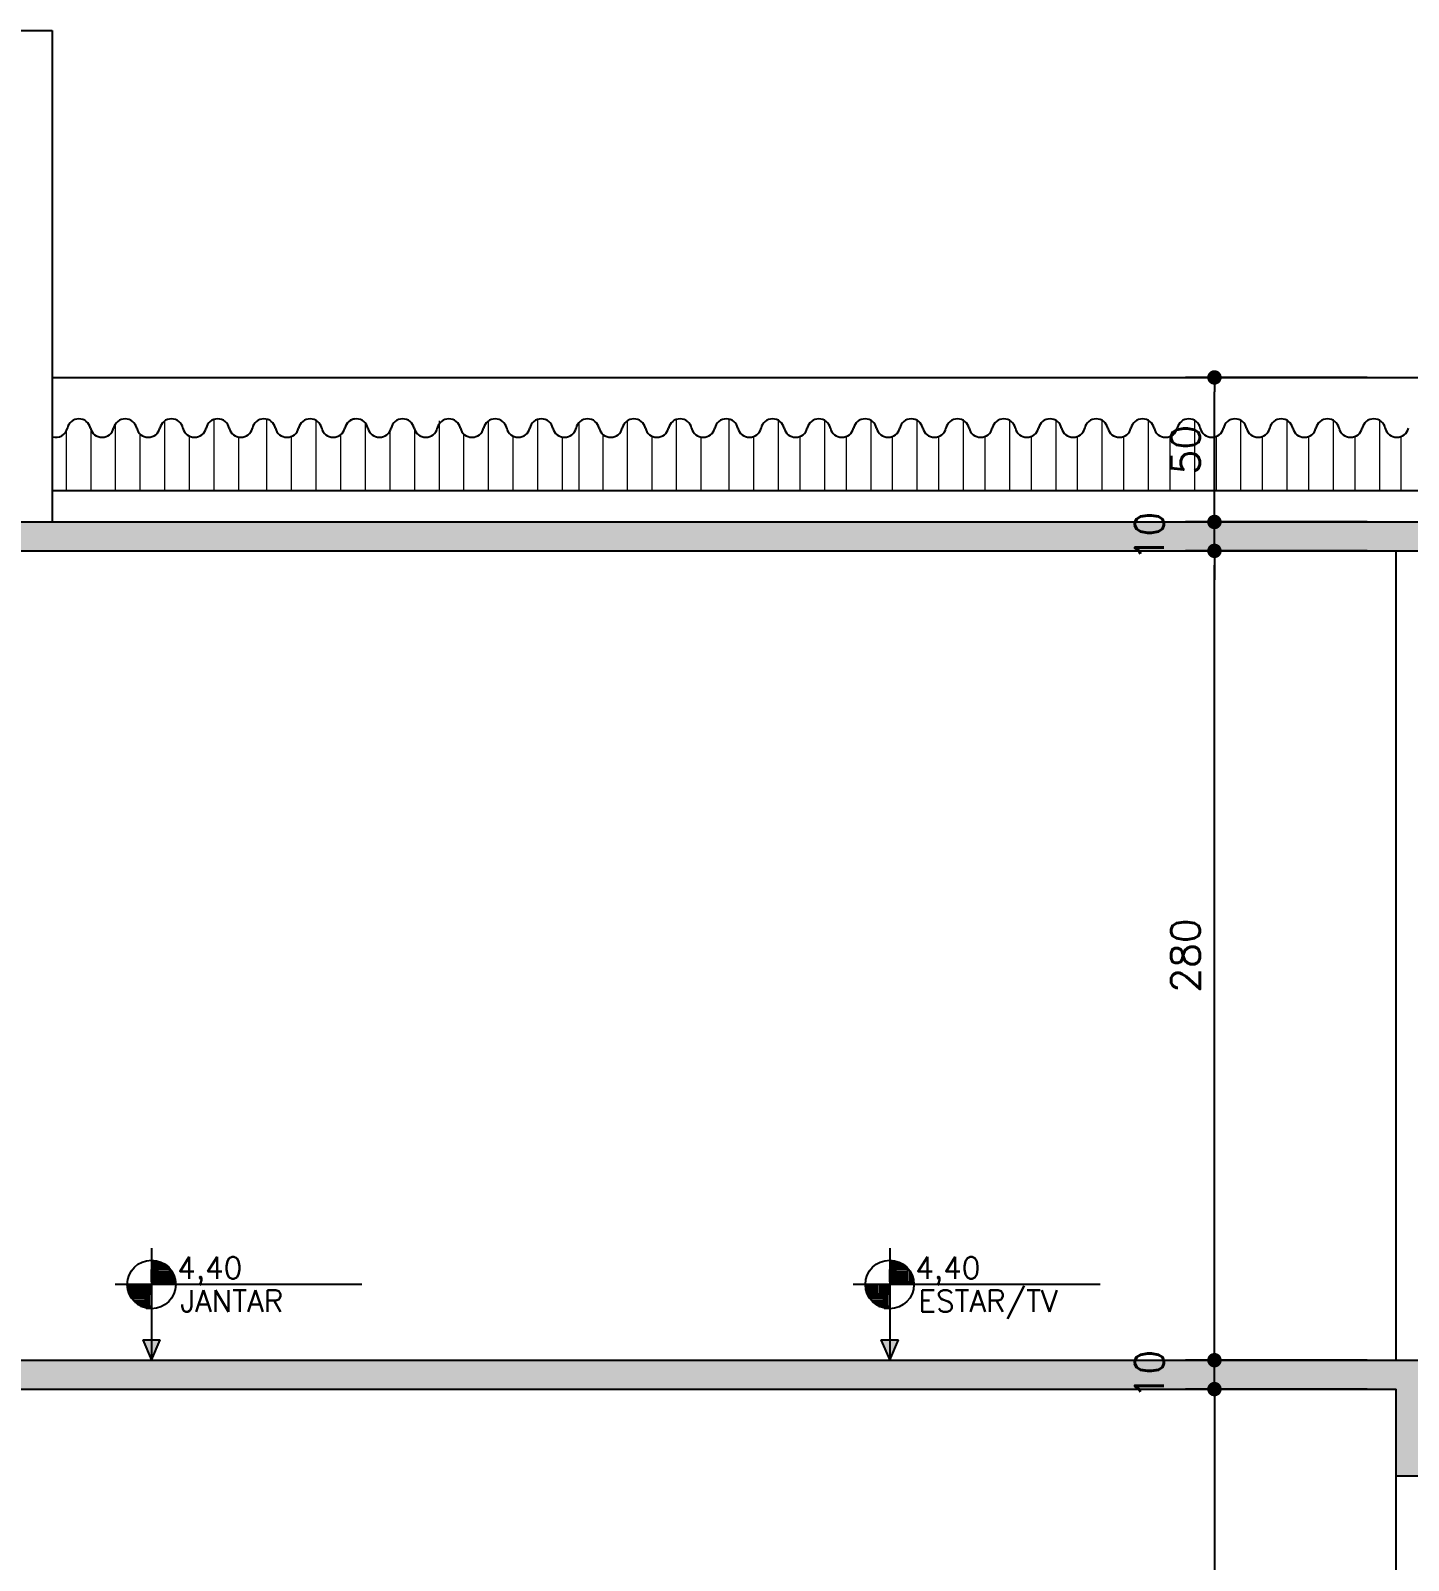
# Model space of a CAD drawing. Header units: inches. Extents: x 580771 to 672494, y 7715997 to 7829530.
# Drawn here: x 653540 to 654016, y 7718203 to 7718732 of the extents above; entities that cross this region are included whole.
import ezdxf

# ---------------------------------------------------------------- set-up
doc = ezdxf.new("R2010")
doc.units = ezdxf.units.IN
doc.header["$MEASUREMENT"] = 0
doc.header["$PDMODE"] = 2
for name, color, linetype in [('Block1', 1, 'Continuous'), ('NIVEL', 2, 'Continuous'), ('P01', 1, 'Continuous'), ('P06', 6, 'Continuous'), ('parede', 6, 'Continuous')]:
    doc.layers.add(name, color=color, linetype=linetype)
doc.layers.add('COTAS', color=7, linetype='Continuous', lineweight=0)
doc.styles.add('R80E50', font='romans.shx', dxfattribs={"height": 10})
doc.styles.add('ROMANS', font='romans', dxfattribs={"height": 0.2})
doc.dimstyles.new('ARQ50', dxfattribs={"dimscale": 50, "dimtxt": 10, "dimasz": 0.1, "dimexe": 0.2, "dimexo": 0.2, "dimgap": 0.1, "dimtad": 1, "dimdec": 0, "dimzin": 12, "dimdsep": 46, "dimtxsty": 'R80E50', "dimblk1": 'DOT', "dimblk2": 'DOT', "dimsah": 1, "dimcen": 0.4, "dimclrd": 15, "dimclre": 15, "dimclrt": 3, "dimadec": 0, "dimazin": 0, "dimtfac": 1, "dimtdec": 0, "dimtmove": 2, "dimatfit": 3, "dimldrblk": 'DOT', "dimfxl": 0.2, "dimtolj": 1, "dimtzin": 12, "dimarcsym": 0})
pattern_1 = [(50, (-17503.419, -35013.211), (14.345203652, -1.2550427), [1.5, -16.5]), (355, (-17503.419, -35013.211), (-2.775026672, 15.043842674), [1.2, -13.2]), (100.45144446, (-17502.223, -35013.316), (11.570176935, 13.78879982), [1.27480384, -14.02284224]), (46.1842, (-17503.419, -35009.211), (21.344826613, -3.310385616), [2.25, -24.75]), (96.6356355, (-17501.64, -35009.487), (18.693238913, 19.482372015), [1.91220684, -21.0342752]), (351.184164, (-17503.419, -35009.211), (18.6932389, 19.482372005), [1.8, -19.80000002]), (21, (-17501.419, -35010.211), (11.938141042, -8.052377813), [1.5, -16.5]), (326, (-17501.419, -35010.211), (4.866306638, 14.5030009), [1.2, -13.2]), (71.45144474, (-17500.424, -35010.882), (16.804447535, 6.450623056), [1.2748038, -14.02284224]), (37.5, (-17503.4187, -35013.2113), (0.2431971063, 6.6578770766), [0, -13.04, 0, -13.4, 0, -13.25]), (7.5, (-17503.419, -35013.211), (5.261390749, 7.8882342376), [0, -7.64, 0, -12.74, 0, -5.05]), (327.5, (-17507.8787, -35013.2113), (10.6764487234, -0.4510974347), [0, -5, 0, -15.6, 0, -20.7]), (317.5, (-17509.879, -35013.211), (11.663723387, 2.002099647), [0, -6.5, 0, -10.36, 0, -14.7])]

# ---------------------------------------------------------------- blocks, each defined once
blk = doc.blocks.new('*X32')
at = {"color": 0}
for p, q in [((-1683.05, 3892), (-1680, 3892)), ((-1683.05, 3891), (-1680, 3891)), ((-1683.05, 3890), (-1680, 3890)), ((-1683.05, 3889), (-1680, 3889)), ((-1683.05, 3888), (-1680, 3888)), ((-1683, 3882), (-1683, 3888)), ((-1682, 3882), (-1682, 3888)), ((-1681, 3882), (-1681, 3888)), ((-1680, 3888), (-1680, 3892.29)), ((-1680, 3882), (-1680, 3888)), ((-1680, 3888), (-1674, 3888)), ((-1680, 3887), (-1674, 3887)), ((-1679, 3888), (-1679, 3891.98)), ((-1678, 3888), (-1678, 3891.57)), ((-1677, 3888), (-1677, 3891.05)), ((-1676, 3888), (-1676, 3890.4)), ((-1675, 3888), (-1675, 3889.59)), ((-1674, 3888), (-1674, 3888.57)), ((-1674, 3882), (-1674, 3888)), ((-1674, 3888), (-1673.54, 3888)), ((-1673, 3882), (-1673, 3887.24)), ((-1695.03, 3880), (-1692, 3880)), ((-1694.93, 3879), (-1692, 3879)), ((-1692, 3876), (-1692, 3880.69)), ((-1691, 3876), (-1691, 3880.69)), ((-1690, 3876), (-1690, 3880.69)), ((-1689, 3876), (-1689, 3880.69)), ((-1688, 3876), (-1688, 3880.69)), ((-1687, 3876), (-1687, 3880.69)), ((-1686, 3876), (-1686, 3880.69)), ((-1686, 3880), (-1683.05, 3880)), ((-1686, 3879), (-1683.05, 3879)), ((-1683.05, 3882), (-1680, 3882)), ((-1683.05, 3881), (-1680, 3881)), ((-1680, 3886), (-1674, 3886)), ((-1680, 3885), (-1674, 3885)), ((-1680, 3884), (-1674, 3884)), ((-1680, 3883), (-1674, 3883)), ((-1680, 3880.69), (-1680, 3882)), ((-1680, 3882), (-1674, 3882)), ((-1679, 3880.69), (-1679, 3882)), ((-1678, 3880.69), (-1678, 3882)), ((-1677, 3880.69), (-1677, 3882)), ((-1676, 3880.69), (-1676, 3882)), ((-1675, 3880.69), (-1675, 3882)), ((-1674, 3880.69), (-1674, 3882)), ((-1674, 3882), (-1671.12, 3882)), ((-1674, 3881), (-1671.05, 3881)), ((-1672, 3882), (-1672, 3885.37)), ((-1694.74, 3878), (-1692, 3878)), ((-1694.47, 3877), (-1692, 3877)), ((-1694.1, 3876), (-1692, 3876)), ((-1694, 3875.78), (-1694, 3876)), ((-1693, 3873.98), (-1693, 3876)), ((-1692, 3872.69), (-1692, 3876)), ((-1692, 3876), (-1686, 3876)), ((-1692, 3875), (-1686, 3875)), ((-1692, 3874), (-1686, 3874)), ((-1692, 3873), (-1686, 3873)), ((-1691.33, 3872), (-1686, 3872)), ((-1686, 3878), (-1683.05, 3878)), ((-1686, 3877), (-1683.05, 3877)), ((-1686, 3870), (-1686, 3876)), ((-1686, 3876), (-1683.05, 3876)), ((-1685, 3870), (-1685, 3876)), ((-1684, 3870), (-1684, 3876)), ((-1690.13, 3871), (-1686, 3871)), ((-1688.51, 3870), (-1686, 3870)), ((-1688, 3869.76), (-1688, 3870)), ((-1687, 3869.36), (-1687, 3870)), ((-1686, 3869.06), (-1686, 3870)), ((-1686, 3870), (-1683.05, 3870)), ((-1685.77, 3869), (-1683.05, 3869))]:
    blk.add_line(p, q, dxfattribs=at)
blk = doc.blocks.new('nível corte')
at = {"layer": 'NIVEL', "color": 2, "linetype": 'Continuous'}
for p, q in [((172038.46, 10236.15), (172038.46, 10197.35)), ((172111.26, 10223.55), (172025.86, 10223.55)), ((172035.46, 10204.35), (172038.46, 10197.35)), ((172035.46, 10204.35), (172041.46, 10204.35)), ((172038.46, 10197.35), (172041.46, 10204.35))]:
    blk.add_line(p, q, dxfattribs=at)
blk.add_circle((172038.46, 10223.55), 8.4, dxfattribs=at)
blk.add_solid([(172035.46, 10204.35), (172038.46, 10197.35), (172041.46, 10204.35), (172038.46, 10197.35)], dxfattribs=at)
at = {"layer": 'NIVEL', "color": 1, "linetype": 'Continuous', "xscale": 0.7000000000116415, "yscale": 0.7000000000116415, "zscale": 0.7000000000116415}
blk.add_blockref('*X32', (173216.6, 7507.07), dxfattribs=at)
blk = doc.blocks.new('_DOT')
at = {"color": 0, "linetype": 'ByBlock'}
blk.add_line((-0.5, 0), (-1, 0), dxfattribs=at)
at = {"color": 0, "linetype": 'ByBlock', "const_width": 0.5}
blk.add_lwpolyline([(-0.25, 0, 1), (0.25, 0, 1)], format="xyb", close=True, dxfattribs=at)
blk = doc.blocks.new('*D458')
at = {"layer": 'Defpoints', "color": 0, "transparency": 16777216}
for p in [(654012.27, 7718261.97), (653949.38, 7717981.97), (654012.27, 7717981.97)]:
    blk.add_point(p, dxfattribs=at)
at = {"layer": 'parede', "color": 15, "lineweight": -2, "transparency": 16777216}
for p, q in [((654002.27, 7718261.97), (653939.38, 7718261.97)), ((653949.38, 7718256.97), (653949.38, 7717986.97)), ((654002.27, 7717981.97), (653939.38, 7717981.97))]:
    blk.add_line(p, q, dxfattribs=at)
at = {"layer": 'parede', "color": 15, "lineweight": -2, "transparency": 16777216, "xscale": 5, "yscale": 5, "zscale": 5}
for p, rotation in [((653949.38, 7718261.97), 90), ((653949.38, 7717981.97), 270)]:
    blk.add_blockref('_DOT', p, dxfattribs=dict(at, rotation=rotation))
at = {"layer": 'parede', "color": 3, "transparency": 16777216, "insert": (653939.38, 7718121.97), "char_height": 10, "attachment_point": 5, "rotation": 90, "style": 'R80E50'}
blk.add_mtext('\\A1;280', dxfattribs=at)
blk = doc.blocks.new('*D459')
at = {"layer": 'Defpoints', "color": 0, "transparency": 16777216}
for p in [(653949.38, 7718271.97), (654012.27, 7718271.97), (654012.27, 7718261.97)]:
    blk.add_point(p, dxfattribs=at)
at = {"layer": 'parede', "color": 15, "lineweight": -2, "transparency": 16777216}
for p, q in [((653949.38, 7718276.97), (653949.38, 7718281.97)), ((654002.27, 7718271.97), (653939.38, 7718271.97)), ((653949.38, 7718261.97), (653949.38, 7718271.97)), ((654002.27, 7718261.97), (653939.38, 7718261.97)), ((653949.38, 7718256.97), (653949.38, 7718251.97))]:
    blk.add_line(p, q, dxfattribs=at)
at = {"layer": 'parede', "color": 15, "lineweight": -2, "transparency": 16777216, "xscale": 5, "yscale": 5, "zscale": 5}
for p, rotation in [((653949.38, 7718271.97), 270), ((653949.38, 7718261.97), 90)]:
    blk.add_blockref('_DOT', p, dxfattribs=dict(at, rotation=rotation))
at = {"layer": 'parede', "color": 3, "transparency": 16777216, "insert": (653926.88, 7718266.97), "char_height": 10, "attachment_point": 5, "rotation": 90, "style": 'R80E50'}
blk.add_mtext('\\A1;10', dxfattribs=at)
blk = doc.blocks.new('*D460')
at = {"layer": 'Defpoints', "color": 0, "transparency": 16777216}
for p in [(653949.38, 7718551.97), (654012.27, 7718551.97), (654012.27, 7718271.97)]:
    blk.add_point(p, dxfattribs=at)
at = {"layer": 'parede', "color": 15, "lineweight": -2, "transparency": 16777216}
for p, q in [((654002.27, 7718551.97), (653939.38, 7718551.97)), ((653949.38, 7718276.97), (653949.38, 7718546.97)), ((654002.27, 7718271.97), (653939.38, 7718271.97))]:
    blk.add_line(p, q, dxfattribs=at)
at = {"layer": 'parede', "color": 15, "lineweight": -2, "transparency": 16777216, "xscale": 5, "yscale": 5, "zscale": 5}
for p, rotation in [((653949.38, 7718551.97), 90), ((653949.38, 7718271.97), 270)]:
    blk.add_blockref('_DOT', p, dxfattribs=dict(at, rotation=rotation))
at = {"layer": 'parede', "color": 3, "transparency": 16777216, "insert": (653939.38, 7718411.97), "char_height": 10, "attachment_point": 5, "rotation": 90, "style": 'R80E50'}
blk.add_mtext('\\A1;280', dxfattribs=at)
blk = doc.blocks.new('*D461')
at = {"layer": 'Defpoints', "color": 0, "transparency": 16777216}
for p in [(653949.38, 7718561.97), (654012.27, 7718561.97), (654012.27, 7718551.97)]:
    blk.add_point(p, dxfattribs=at)
at = {"layer": 'parede', "color": 15, "lineweight": -2, "transparency": 16777216}
for p, q in [((653949.38, 7718566.97), (653949.38, 7718571.97)), ((654002.27, 7718561.97), (653939.38, 7718561.97)), ((653949.38, 7718551.97), (653949.38, 7718561.97)), ((654002.27, 7718551.97), (653939.38, 7718551.97)), ((653949.38, 7718546.97), (653949.38, 7718541.97))]:
    blk.add_line(p, q, dxfattribs=at)
at = {"layer": 'parede', "color": 15, "lineweight": -2, "transparency": 16777216, "xscale": 5, "yscale": 5, "zscale": 5}
for p, rotation in [((653949.38, 7718561.97), 270), ((653949.38, 7718551.97), 90)]:
    blk.add_blockref('_DOT', p, dxfattribs=dict(at, rotation=rotation))
at = {"layer": 'parede', "color": 3, "transparency": 16777216, "insert": (653926.88, 7718556.97), "char_height": 10, "attachment_point": 5, "rotation": 90, "style": 'R80E50'}
blk.add_mtext('\\A1;10', dxfattribs=at)
blk = doc.blocks.new('*D462')
at = {"layer": 'Defpoints', "color": 0, "transparency": 16777216}
for p in [(653949.38, 7718611.97), (654012.27, 7718611.97), (654012.27, 7718561.97)]:
    blk.add_point(p, dxfattribs=at)
at = {"layer": 'parede', "color": 15, "lineweight": -2, "transparency": 16777216}
for p, q in [((654002.27, 7718611.97), (653939.38, 7718611.97)), ((653949.38, 7718566.97), (653949.38, 7718606.97)), ((654002.27, 7718561.97), (653939.38, 7718561.97))]:
    blk.add_line(p, q, dxfattribs=at)
at = {"layer": 'parede', "color": 15, "lineweight": -2, "transparency": 16777216, "xscale": 5, "yscale": 5, "zscale": 5}
for p, rotation in [((653949.38, 7718611.97), 90), ((653949.38, 7718561.97), 270)]:
    blk.add_blockref('_DOT', p, dxfattribs=dict(at, rotation=rotation))
at = {"layer": 'parede', "color": 3, "transparency": 16777216, "insert": (653939.38, 7718586.97), "char_height": 10, "attachment_point": 5, "rotation": 90, "style": 'R80E50'}
blk.add_mtext('\\A1;50', dxfattribs=at)

msp = doc.modelspace()

# ---------------------------------------------------------------- hatches: boundary and pattern name
at = {"layer": 'P01'}
h = msp.add_hatch(dxfattribs=at)
h.set_pattern_fill('AR-CONC', color=256, scale=2)
h.set_pattern_definition(pattern_1)
h.paths.add_polyline_path([(654892.269, 7718611.969), (654877.269, 7718611.969), (654877.269, 7718561.969), (651882.269, 7718561.969), (651882.269, 7718521.969), (651897.269, 7718521.969), (651897.269, 7718551.969), (652247.269, 7718551.969), (652247.269, 7718521.969), (652262.269, 7718521.969), (652262.269, 7718551.969), (652562.269, 7718551.969), (652562.269, 7718521.969), (652577.269, 7718521.969), (652577.269, 7718551.969), (652877.269, 7718551.969), (652877.269, 7718521.969), (652892.269, 7718521.969), (652892.269, 7718551.969), (653032.269, 7718551.969), (653032.269, 7718521.969), (653047.269, 7718521.969), (653047.269, 7718551.969), (653197.269, 7718551.969), (653197.269, 7718521.969), (653212.269, 7718521.969), (653212.269, 7718551.969), (654377.269, 7718551.969), (654377.269, 7718521.969), (654392.269, 7718521.969), (654392.269, 7718551.969), (654892.269, 7718551.969)])
h.paths.add_polyline_path([(652206.693, 7718547.088), (652206.693, 7718566.85), (652191.693, 7718566.85), (652191.693, 7718547.088)], flags=25)
h.paths.add_polyline_path([(652425.128, 7718547.088), (652425.128, 7718566.85), (652410.128, 7718566.85), (652410.128, 7718547.088)], flags=25)
h.paths.add_polyline_path([(652994.761, 7718547.088), (652994.761, 7718566.85), (652979.761, 7718566.85), (652979.761, 7718547.088)], flags=25)
h.paths.add_polyline_path([(653065.148, 7718547.088), (653065.148, 7718566.85), (653050.148, 7718566.85), (653050.148, 7718547.088)], flags=25)
h.paths.add_polyline_path([(653152.42, 7718547.088), (653152.42, 7718566.85), (653137.42, 7718566.85), (653137.42, 7718547.088)], flags=25)
h.paths.add_polyline_path([(653241.267, 7718547.088), (653241.267, 7718566.85), (653226.267, 7718566.85), (653226.267, 7718547.088)], flags=25)
h.paths.add_polyline_path([(653526.185, 7718547.088), (653526.185, 7718566.85), (653511.185, 7718566.85), (653511.185, 7718547.088)], flags=25)
h.paths.add_polyline_path([(653934.381, 7718547.088), (653934.381, 7718566.85), (653919.381, 7718566.85), (653919.381, 7718547.088)], flags=25)
h.paths.add_polyline_path([(654410.933, 7718547.088), (654410.933, 7718566.85), (654395.933, 7718566.85), (654395.933, 7718547.088)], flags=25)
h.paths.add_polyline_path([(654436.172, 7718547.088), (654436.172, 7718566.85), (654421.172, 7718566.85), (654421.172, 7718547.088)], flags=25)
h.paths.add_polyline_path([(654505.237, 7718547.088), (654505.237, 7718566.85), (654490.237, 7718566.85), (654490.237, 7718547.088)], flags=25)
h.paths.add_polyline_path([(654110.131, 7718547.088), (654110.131, 7718566.85), (654095.131, 7718566.85), (654095.131, 7718547.088)], flags=25)
h = msp.add_hatch(dxfattribs=at)
h.set_pattern_fill('AR-CONC', color=256, scale=2)
h.set_pattern_definition(pattern_1)
h.paths.add_polyline_path([(653212.269, 7718261.969), (654012.269, 7718261.969), (654012.269, 7718231.969), (654027.269, 7718231.969), (654027.269, 7718271.969), (651882.269, 7718271.969), (651882.269, 7718231.969), (651897.269, 7718231.969), (651897.269, 7718261.969), (652247.269, 7718261.969), (652247.269, 7718231.969), (652262.269, 7718231.969), (652262.269, 7718261.969), (652562.269, 7718261.969), (652562.269, 7718231.969), (652577.269, 7718231.969), (652577.269, 7718261.969), (652877.269, 7718261.969), (652877.269, 7718231.969), (652892.269, 7718231.969), (652892.269, 7718261.969), (653032.269, 7718261.969), (653032.269, 7718231.969), (653047.269, 7718231.969), (653047.269, 7718261.969), (653197.269, 7718261.969), (653197.269, 7718231.969), (653212.269, 7718231.969)])
h.paths.add_polyline_path([(652206.693, 7718257.088), (652206.693, 7718276.85), (652191.693, 7718276.85), (652191.693, 7718257.088)], flags=9)
h.paths.add_polyline_path([(652415.128, 7718257.088), (652415.128, 7718276.85), (652400.128, 7718276.85), (652400.128, 7718257.088)], flags=9)
h.paths.add_polyline_path([(652994.761, 7718257.088), (652994.761, 7718276.85), (652979.761, 7718276.85), (652979.761, 7718257.088)], flags=9)
h.paths.add_polyline_path([(653065.148, 7718257.088), (653065.148, 7718276.85), (653050.148, 7718276.85), (653050.148, 7718257.088)], flags=9)
h.paths.add_polyline_path([(653152.42, 7718257.088), (653152.42, 7718276.85), (653137.42, 7718276.85), (653137.42, 7718257.088)], flags=9)
h.paths.add_polyline_path([(653296.267, 7718257.088), (653296.267, 7718276.85), (653281.267, 7718276.85), (653281.267, 7718257.088)], flags=9)
h.paths.add_polyline_path([(653526.185, 7718257.088), (653526.185, 7718276.85), (653511.185, 7718276.85), (653511.185, 7718257.088)], flags=9)
h.paths.add_polyline_path([(653934.381, 7718257.088), (653934.381, 7718276.85), (653919.381, 7718276.85), (653919.381, 7718257.088)], flags=9)

# ---------------------------------------------------------------- linework, layer by layer
at = {"layer": 'Block1'}
msp.add_line((653547.269, 7718572.803), (654877.269, 7718572.803), dxfattribs=at)
at = {"layer": 'COTAS', "color": 1}
for p, q in [((653569.082, 7718595.833), (653569.082, 7718572.803)), ((653586.134, 7718596.91), (653586.134, 7718572.803)), ((653603.187, 7718597.443), (653603.187, 7718572.803)), ((653621.397, 7718597.643), (653621.397, 7718572.803)), ((653638.45, 7718597.42), (653638.45, 7718572.803)), ((653655.503, 7718596.337), (653655.503, 7718572.803)), ((653681.082, 7718596.91), (653681.082, 7718572.803)), ((653698.134, 7718596.91), (653698.134, 7718572.803)), ((653715.187, 7718597.443), (653715.187, 7718572.803)), ((653729.46, 7718596.317), (653729.46, 7718572.803)), ((653746.134, 7718596.91), (653746.134, 7718572.803)), ((653763.187, 7718597.443), (653763.187, 7718572.803)), ((653781.397, 7718597.643), (653781.397, 7718572.803)), ((653798.45, 7718597.42), (653798.45, 7718572.803)), ((653814.45, 7718597.42), (653814.45, 7718572.803)), ((653830.45, 7718597.42), (653830.45, 7718572.803)), ((653846.45, 7718597.42), (653846.45, 7718572.803)), ((653862.45, 7718597.42), (653862.45, 7718572.803)), ((653878.45, 7718597.42), (653878.45, 7718572.803)), ((653894.45, 7718597.42), (653894.45, 7718572.803)), ((653910.45, 7718597.42), (653910.45, 7718572.803)), ((653926.45, 7718597.42), (653926.45, 7718572.803)), ((653942.45, 7718597.42), (653942.45, 7718572.803)), ((653958.45, 7718597.42), (653958.45, 7718572.803)), ((653974.45, 7718597.42), (653974.45, 7718572.803)), ((653990.45, 7718597.42), (653990.45, 7718572.803)), ((654006.45, 7718597.42), (654006.45, 7718572.803)), ((653552.029, 7718593.284), (653552.029, 7718572.803)), ((653560.555, 7718594.206), (653560.555, 7718572.803)), ((653560.555, 7718592.44), (653560.555, 7718572.803)), ((653577.608, 7718592.44), (653577.608, 7718572.803)), ((653594.66, 7718591.687), (653594.66, 7718572.803)), ((653611.713, 7718591.33), (653611.713, 7718572.803)), ((653629.924, 7718591.343), (653629.924, 7718572.803)), ((653646.976, 7718592.095), (653646.976, 7718572.803)), ((653646.976, 7718591.719), (653646.976, 7718572.803)), ((653664.029, 7718593.284), (653664.029, 7718572.803)), ((653672.555, 7718594.206), (653672.555, 7718572.803)), ((653672.555, 7718592.44), (653672.555, 7718572.803)), ((653689.608, 7718592.44), (653689.608, 7718572.803)), ((653706.66, 7718591.687), (653706.66, 7718572.803)), ((653723.713, 7718591.33), (653723.713, 7718572.803)), ((653737.797, 7718592.264), (653737.797, 7718572.803)), ((653754.66, 7718591.687), (653754.66, 7718572.803)), ((653771.713, 7718591.33), (653771.713, 7718572.803)), ((653789.924, 7718591.343), (653789.924, 7718572.803)), ((653805.924, 7718591.343), (653805.924, 7718572.803)), ((653821.924, 7718591.343), (653821.924, 7718572.803)), ((653837.924, 7718591.343), (653837.924, 7718572.803)), ((653853.924, 7718591.343), (653853.924, 7718572.803)), ((653869.924, 7718591.343), (653869.924, 7718572.803)), ((653885.924, 7718591.343), (653885.924, 7718572.803)), ((653901.924, 7718591.343), (653901.924, 7718572.803)), ((653917.924, 7718591.343), (653917.924, 7718572.803)), ((653933.924, 7718591.343), (653933.924, 7718572.803)), ((653949.924, 7718591.343), (653949.924, 7718572.803)), ((653965.924, 7718591.343), (653965.924, 7718572.803)), ((653981.924, 7718591.343), (653981.924, 7718572.803)), ((653997.924, 7718591.343), (653997.924, 7718572.803)), ((654013.924, 7718591.343), (654013.924, 7718572.803))]:
    msp.add_line(p, q, dxfattribs=at)
at = {"layer": 'NIVEL'}
for p, q in [((653547.269, 7718611.969), (654877.269, 7718611.969)), ((654012.269, 7718271.969), (654012.269, 7718551.969))]:
    msp.add_line(p, q, dxfattribs=at)
at = {"layer": 'parede'}
for p, q in [((653532.269, 7718731.969), (653547.269, 7718731.969)), ((653547.269, 7718731.969), (653547.269, 7718561.969)), ((651882.269, 7718561.969), (654877.269, 7718561.969)), ((653212.269, 7718551.969), (654377.269, 7718551.969)), ((651882.269, 7718271.969), (654027.269, 7718271.969)), ((653212.269, 7718261.969), (654012.269, 7718261.969)), ((654012.269, 7717981.969), (654012.269, 7718261.969)), ((654012.269, 7718231.969), (654027.269, 7718231.969))]:
    msp.add_line(p, q, dxfattribs=at)
at = {"layer": 'parede', "color": 3}
for centre, start, end in [((653556.491, 7718593.555), 12.68038, 167.31962), ((653572.491, 7718593.555), 12.68038, 167.31962), ((653588.491, 7718593.555), 12.68038, 167.31962), ((653604.491, 7718593.555), 12.68038, 167.31962), ((653620.491, 7718593.555), 12.68038, 167.31962), ((653636.491, 7718593.555), 12.68038, 167.31962), ((653652.491, 7718593.555), 12.68038, 167.31962), ((653652.491, 7718593.555), 96.96273, 167.31962), ((653668.491, 7718593.555), 12.68038, 167.31962), ((653684.491, 7718593.555), 12.68038, 167.31962), ((653700.491, 7718593.555), 12.68038, 167.31962), ((653716.491, 7718593.555), 12.68038, 167.31962), ((653732.491, 7718593.555), 12.68038, 167.31962), ((653748.491, 7718593.555), 12.68038, 167.31962), ((653764.491, 7718593.555), 12.68038, 167.31962), ((653780.491, 7718593.555), 12.68038, 167.31962), ((653796.491, 7718593.555), 12.68038, 167.31962), ((653812.491, 7718593.555), 12.68038, 167.31962), ((653828.491, 7718593.555), 12.68038, 167.31962), ((653844.491, 7718593.555), 12.68038, 167.31962), ((653860.491, 7718593.555), 12.68038, 167.31962), ((653876.491, 7718593.555), 12.68038, 167.31962), ((653892.491, 7718593.555), 12.68038, 167.31962), ((653908.491, 7718593.555), 12.68038, 167.31962), ((653924.491, 7718593.555), 12.68038, 167.31962), ((653940.491, 7718593.555), 12.68038, 167.31962), ((653956.491, 7718593.555), 12.68038, 167.31962), ((653972.491, 7718593.555), 12.68038, 167.31962), ((653988.491, 7718593.555), 12.68038, 167.31962), ((654004.491, 7718593.555), 12.68038, 167.31962), ((653548.491, 7718595.355), 252.65762, 347.31962), ((653564.491, 7718595.355), 192.68038, 347.31962), ((653580.491, 7718595.355), 192.68038, 347.31962), ((653596.491, 7718595.355), 192.68038, 347.31962), ((653612.491, 7718595.355), 192.68038, 347.31962), ((653628.491, 7718595.355), 192.68038, 347.31962), ((653644.491, 7718595.355), 192.68038, 347.31962), ((653660.491, 7718595.355), 192.68038, 347.31962), ((653676.491, 7718595.355), 192.68038, 347.31962), ((653692.491, 7718595.355), 192.68038, 347.31962), ((653708.491, 7718595.355), 192.68038, 347.31962), ((653724.491, 7718595.355), 192.68038, 347.31962), ((653740.491, 7718595.355), 192.68038, 347.31962), ((653756.491, 7718595.355), 192.68038, 347.31962), ((653772.491, 7718595.355), 192.68038, 347.31962), ((653788.491, 7718595.355), 192.68038, 347.31962), ((653804.491, 7718595.355), 192.68038, 347.31962), ((653820.491, 7718595.355), 192.68038, 347.31962), ((653836.491, 7718595.355), 192.68038, 347.31962), ((653852.491, 7718595.355), 192.68038, 347.31962), ((653868.491, 7718595.355), 192.68038, 347.31962), ((653884.491, 7718595.355), 192.68038, 347.31962), ((653900.491, 7718595.355), 192.68038, 347.31962), ((653916.491, 7718595.355), 192.68038, 347.31962), ((653932.491, 7718595.355), 192.68038, 347.31962), ((653948.491, 7718595.355), 192.68038, 347.31962), ((653964.491, 7718595.355), 192.68038, 347.31962), ((653980.491, 7718595.355), 192.68038, 347.31962), ((653996.491, 7718595.355), 192.68038, 347.31962), ((654012.491, 7718595.355), 192.68038, 347.31962)]:
    msp.add_arc(centre, 4.1, start, end, dxfattribs=at)

# ---------------------------------------------------------------- block references
at = {"layer": 'P06'}
for p in [(481543.153, 7708074.624), (481798.548, 7708074.624)]:
    msp.add_blockref('nível corte', p, dxfattribs=at)

# ---------------------------------------------------------------- texts
at = {"layer": 'NIVEL', "style": 'ROMANS'}
for s, p in [('4,40', (653590.506, 7718300.177)), ('4,40', (653845.9, 7718300.177)), ('JANTAR', (653591.547, 7718288.729)), ('ESTAR/TV', (653846.942, 7718288.729))]:
    msp.add_text(s, height=7.5, dxfattribs=at).set_placement(p)

# ---------------------------------------------------------------- dimensions: what is measured, and where the dimension line sits
at = {"layer": 'parede'}
for base, p1, p2, picture, middle in [((653949.381, 7718611.969), (654012.269, 7718561.969), (654012.269, 7718611.969), '*D462', (653939.381, 7718586.969)), ((653949.381, 7718561.969), (654012.269, 7718551.969), (654012.269, 7718561.969), '*D461', (653926.881, 7718556.969)), ((653949.381, 7718551.969), (654012.269, 7718271.969), (654012.269, 7718551.969), '*D460', (653939.381, 7718411.969)), ((653949.381, 7718271.969), (654012.269, 7718261.969), (654012.269, 7718271.969), '*D459', (653926.881, 7718266.969)), ((653949.381, 7717981.969), (654012.269, 7718261.969), (654012.269, 7717981.969), '*D458', (653939.381, 7718121.969))]:
    dim = msp.add_linear_dim(base=base, p1=p1, p2=p2, angle=90, dimstyle='ARQ50', dxfattribs=at)
    dim.commit()
    dim.dimension.update_dxf_attribs({"geometry": picture, "text_midpoint": middle})

doc.saveas('drawing.dxf')
